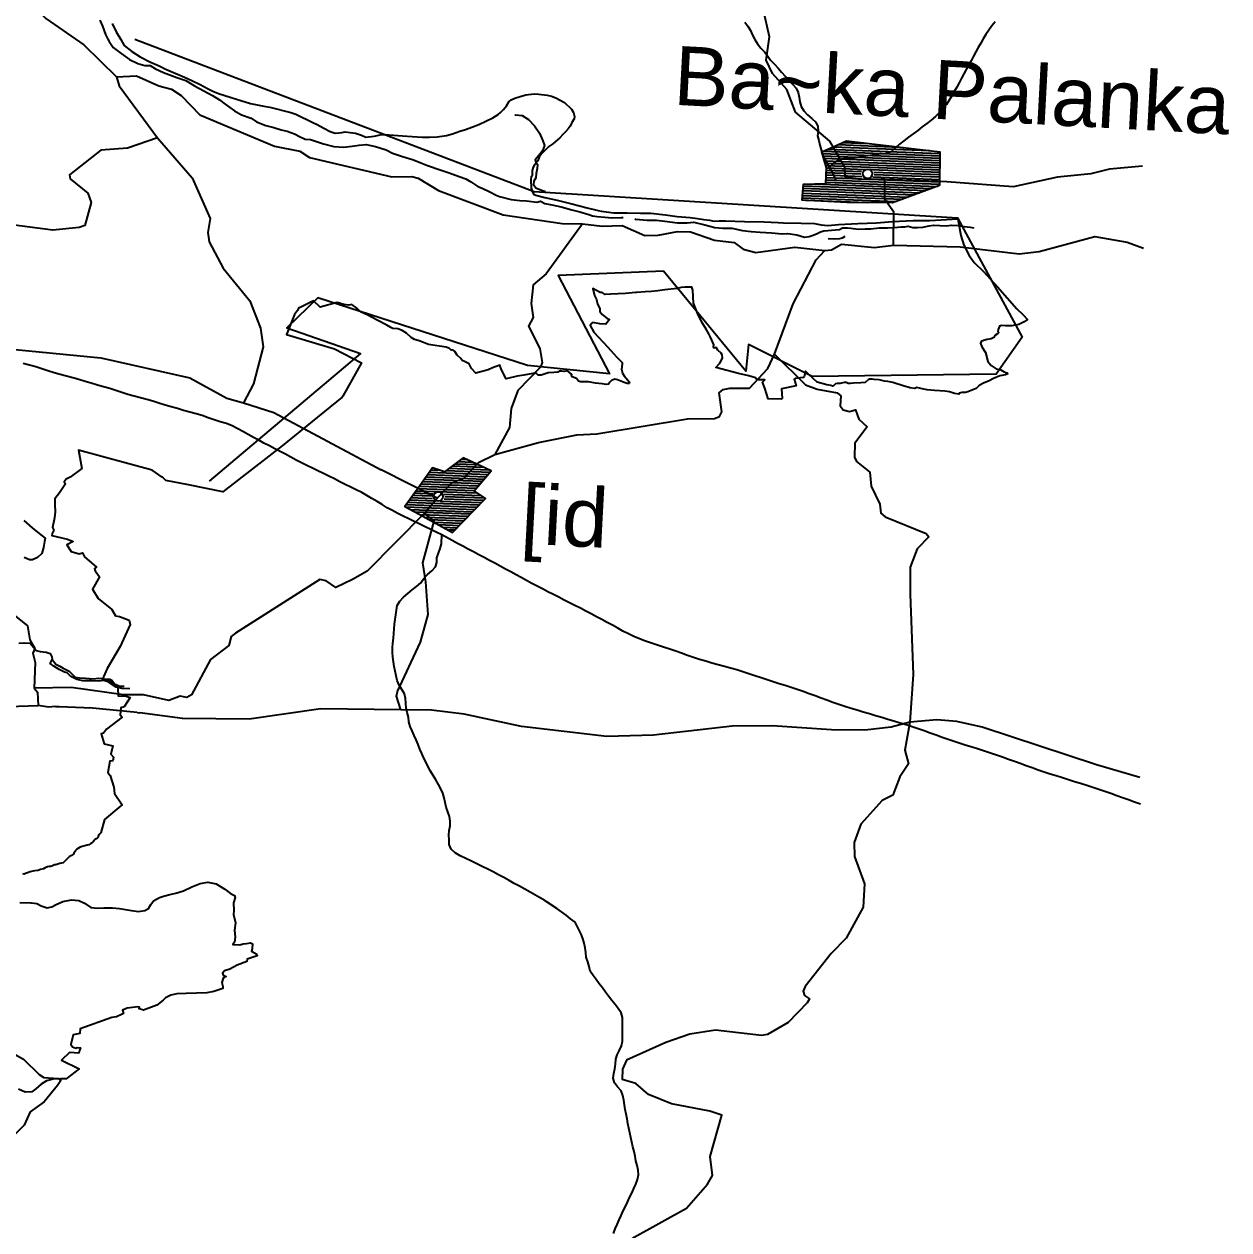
# Model space of a CAD drawing. Header units: metres. Extents: x 13.21 to 19.52, y 42.14 to 46.62.
# Drawn here: x 19.0656 to 19.524, y 44.8493 to 45.308 of the extents above; entities that cross this region are included whole.
import ezdxf

# ---------------------------------------------------------------- set-up
doc = ezdxf.new("R2010")
doc.units = ezdxf.units.M
doc.header["$MEASUREMENT"] = 0
for name, color, linetype in [('CESTE', 5, 'Continuous'), ('GE_obr', 210, 'Continuous'), ('grad_ino', 252, 'Continuous'), ('hr', 9, 'Continuous'), ('naziv_ino', 252, 'Continuous'), ('PRUGE', 7, 'Continuous'), ('RIJEKE', 4, 'Continuous')]:
    doc.layers.add(name, color=color, linetype=linetype)
doc.styles.get("Standard").update_dxf_attribs({"font": 'arial.ttf'})

# ---------------------------------------------------------------- blocks, each defined once
blk = doc.blocks.new('*X36')
at = {"color": 0}
for p, q in [((19.22964, 45.14075), (19.23806, 45.14044)), ((19.23078, 45.14161), (19.23593, 45.14142)), ((19.23192, 45.14247), (19.23381, 45.1424)), ((19.21855, 45.13577), (19.24071, 45.13494)), ((19.21918, 45.13664), (19.24145, 45.13582)), ((19.21981, 45.13752), (19.24219, 45.13669)), ((19.22044, 45.1384), (19.22367, 45.13828)), ((19.22623, 45.13818), (19.24292, 45.13756)), ((19.22737, 45.13904), (19.2423, 45.13848)), ((19.2285, 45.1399), (19.24018, 45.13946)), ((19.2154, 45.13138), (19.23701, 45.13058)), ((19.21603, 45.13226), (19.23775, 45.13145)), ((19.21666, 45.13314), (19.23849, 45.13233)), ((19.21729, 45.13401), (19.23923, 45.1332)), ((19.21792, 45.13489), (19.23997, 45.13407)), ((19.21224, 45.127), (19.22215, 45.12663)), ((19.21287, 45.12788), (19.2208, 45.12758)), ((19.2135, 45.12875), (19.22062, 45.12849)), ((19.21413, 45.12963), (19.22111, 45.12937)), ((19.21476, 45.13051), (19.23806, 45.12964)), ((19.22388, 45.12657), (19.23959, 45.12599)), ((19.22531, 45.12922), (19.23944, 45.12869)), ((19.22536, 45.12741), (19.24043, 45.12685)), ((19.22568, 45.1283), (19.24082, 45.12774)), ((19.21075, 45.12436), (19.23707, 45.12338)), ((19.21098, 45.12525), (19.23791, 45.12425)), ((19.21161, 45.12612), (19.23875, 45.12512)), ((19.21253, 45.12339), (19.23623, 45.12251)), ((19.21431, 45.12242), (19.23539, 45.12164)), ((19.21609, 45.12146), (19.23455, 45.12077)), ((19.21787, 45.12049), (19.23371, 45.11991)), ((19.21965, 45.11953), (19.23288, 45.11904)), ((19.22144, 45.11856), (19.23204, 45.11817)), ((19.22322, 45.1176), (19.2312, 45.1173)), ((19.225, 45.11663), (19.23036, 45.11643)), ((19.22678, 45.11566), (19.22952, 45.11556)), ((19.22856, 45.1147), (19.22868, 45.11469))]:
    blk.add_line(p, q, dxfattribs=at)
blk = doc.blocks.new('*X37')
at = {"color": 0}
for p, q in [((19.36969, 45.25965), (19.41406, 45.25794)), ((19.37155, 45.26048), (19.41406, 45.25884)), ((19.3734, 45.26131), (19.41021, 45.25989)), ((19.37526, 45.26214), (19.3987, 45.26123)), ((19.3771, 45.26296), (19.38719, 45.26258)), ((19.36925, 45.25877), (19.41405, 45.25704)), ((19.36952, 45.25786), (19.41404, 45.25614)), ((19.36979, 45.25695), (19.41404, 45.25524)), ((19.37006, 45.25604), (19.41403, 45.25434)), ((19.37033, 45.25513), (19.41402, 45.25344)), ((19.3706, 45.25422), (19.41402, 45.25254)), ((19.37079, 45.25061), (19.38438, 45.25009)), ((19.37081, 45.25151), (19.38399, 45.251)), ((19.37083, 45.25241), (19.38428, 45.25189)), ((19.37086, 45.25331), (19.38566, 45.25274)), ((19.38765, 45.25266), (19.41401, 45.25164)), ((19.38889, 45.25171), (19.414, 45.25074)), ((19.38905, 45.25081), (19.41399, 45.24984)), ((19.36203, 45.24555), (19.40647, 45.24383)), ((19.36211, 45.24644), (19.40868, 45.24465)), ((19.36602, 45.24719), (19.4109, 45.24546)), ((19.37072, 45.24791), (19.41312, 45.24628)), ((19.37074, 45.24881), (19.41397, 45.24714)), ((19.37077, 45.24971), (19.41398, 45.24804)), ((19.38852, 45.24993), (19.41399, 45.24894)), ((19.3617, 45.24196), (19.39761, 45.24058)), ((19.36178, 45.24286), (19.39982, 45.24139)), ((19.36187, 45.24375), (19.40204, 45.24221)), ((19.36195, 45.24465), (19.40425, 45.24302)), ((19.36291, 45.24101), (19.38655, 45.2401))]:
    blk.add_line(p, q, dxfattribs=at)

msp = doc.modelspace()

# ---------------------------------------------------------------- linework, layer by layer
at = {"layer": 'CESTE'}
for p, q in [((19.22276, 45.1277), (19.20141, 45.13838)), ((19.21798, 45.12192), (19.22276, 45.1277)), ((19.07487, 45.04813), (19.07097, 45.04879)), ((19.07757, 45.04837), (19.07487, 45.04813)), ((19.07757, 45.04837), (19.07896, 45.04836)), ((19.07896, 45.04836), (19.08823, 45.04805)), ((19.08823, 45.04805), (19.09032, 45.04786)), ((19.10863, 45.04607), (19.09032, 45.04786)), ((19.10863, 45.04607), (19.10956, 45.04596))]:
    msp.add_line(p, q, dxfattribs=at)
for points in [[(19.00098, 45.34874), (19.00701, 45.343), (19.02416, 45.33526), (19.04212, 45.32845), (19.0495, 45.32788), (19.06235, 45.32206), (19.07383, 45.31017), (19.08831, 45.30009), (19.10066, 45.28799)], [(19.39309, 45.24893), (19.38293, 45.24907), (19.37806, 45.24994), (19.37785, 45.25352), (19.37212, 45.26349), (19.35909, 45.27448), (19.35579, 45.28314), (19.35033, 45.28917), (19.348, 45.29427), (19.34918, 45.30317), (19.34675, 45.31376)], [(19.10066, 45.28799), (19.10829, 45.2883), (19.11689, 45.28451), (19.12167, 45.2833), (19.12537, 45.28089), (19.13244, 45.27348), (19.16091, 45.26162), (19.17053, 45.25963), (19.17413, 45.25724), (19.20555, 45.24988), (19.21314, 45.24998), (19.21556, 45.24937), (19.22323, 45.24474), (19.2479, 45.23544), (19.27027, 45.23211), (19.27811, 45.23207)], [(19.10066, 45.28799), (19.10176, 45.28452), (19.11628, 45.26478)], [(19.11628, 45.26478), (19.10493, 45.26077), (19.0948, 45.26007), (19.08286, 45.25064), (19.08313, 45.24918), (19.08979, 45.24363), (19.09102, 45.24014), (19.08864, 45.23143), (19.08653, 45.23063), (19.07647, 45.22957), (19.05894, 45.2319), (19.05561, 45.23411), (19.05065, 45.23279), (19.04081, 45.23437), (19.00306, 45.23048), (18.99824, 45.23123), (18.98754, 45.23053)], [(19.11628, 45.26478), (19.12951, 45.24949), (19.13639, 45.23408), (19.13545, 45.22876), (19.136, 45.2252), (19.14132, 45.21512), (19.15146, 45.2027), (19.15547, 45.19232), (19.15655, 45.18523), (19.15282, 45.17111), (19.14904, 45.16389)], [(19.49113, 45.25399), (19.47865, 45.25286), (19.47145, 45.25109), (19.45886, 45.24979), (19.44189, 45.24613), (19.41664, 45.24803), (19.39309, 45.24893)], [(19.39642, 45.22394), (19.39651, 45.23651), (19.39313, 45.24122), (19.39309, 45.24893)], [(19.27811, 45.23207), (19.26417, 45.21294), (19.25929, 45.20887), (19.2585, 45.20172), (19.25927, 45.19636), (19.25752, 45.19306), (19.26176, 45.18458), (19.26271, 45.17926), (19.26208, 45.17752), (19.25349, 45.16865), (19.25091, 45.16171), (19.25029, 45.15459), (19.24468, 45.14432)], [(19.27811, 45.23207), (19.28559, 45.23108), (19.29321, 45.23134), (19.30178, 45.22759), (19.30684, 45.22769), (19.3142, 45.2291), (19.31921, 45.22899), (19.32831, 45.22577), (19.3358, 45.22497), (19.33915, 45.22244), (19.344, 45.22118), (19.35884, 45.22316), (19.37027, 45.2219)], [(19.39642, 45.22394), (19.42181, 45.22331), (19.44429, 45.22059), (19.45179, 45.22149), (19.47298, 45.22719), (19.48529, 45.22509), (19.49157, 45.22274)], [(19.37027, 45.2219), (19.37283, 45.22215), (19.37666, 45.22435), (19.38921, 45.22305), (19.39642, 45.22394)], [(19.35117, 45.18245), (19.35823, 45.20153), (19.36701, 45.21837), (19.37027, 45.2219)], [(19.01991, 45.19663), (19.06212, 45.18418), (19.09481, 45.18107), (19.12868, 45.17346), (19.14268, 45.16572), (19.14904, 45.16389)], [(19.24468, 45.14432), (19.26126, 45.14881), (19.2759, 45.15176), (19.28345, 45.1521), (19.31799, 45.15789), (19.32826, 45.15795), (19.33022, 45.15872), (19.33113, 45.16048), (19.33007, 45.1677), (19.33162, 45.16894), (19.33413, 45.1695), (19.34163, 45.16947), (19.34857, 45.17704), (19.35117, 45.18245)], [(19.35117, 45.18245), (19.3629, 45.17077), (19.36738, 45.16911), (19.37491, 45.16769), (19.37631, 45.16656), (19.37617, 45.16277), (19.37731, 45.16128), (19.37962, 45.16061), (19.38197, 45.16121), (19.38319, 45.15772), (19.38636, 45.15479), (19.38173, 45.14863), (19.38159, 45.14325), (19.38238, 45.14157), (19.38742, 45.13759), (19.38789, 45.13223), (19.39117, 45.12543), (19.39157, 45.12192), (19.39328, 45.12054), (19.40884, 45.11418), (19.40986, 45.11292), (19.40542, 45.10841), (19.4028, 45.10147), (19.40277, 45.09111)], [(19.14904, 45.16389), (19.16055, 45.16019), (19.20141, 45.13838)], [(19.22276, 45.1277), (19.22845, 45.13368), (19.23289, 45.13525), (19.23847, 45.14124), (19.24468, 45.14432)], [(19.21798, 45.12192), (19.19615, 45.09987), (19.19051, 45.0967)], [(19.21846, 45.09589), (19.21733, 45.10302), (19.22162, 45.11894), (19.21798, 45.12192)], [(19.03658, 45.10043), (19.04152, 45.09635), (19.05181, 45.09116), (19.06686, 45.0791), (19.06775, 45.07373), (19.0696, 45.07045), (19.06888, 45.06869), (19.06978, 45.06519), (19.06936, 45.05536)], [(19.19051, 45.0967), (19.18414, 45.09374), (19.18047, 45.09622), (19.17816, 45.09672), (19.14598, 45.07633), (19.14438, 45.07501), (19.14341, 45.07164), (19.13654, 45.06632), (19.1293, 45.05285), (19.1275, 45.05189), (19.1249, 45.05237), (19.12063, 45.05067), (19.11096, 45.05283), (19.10337, 45.05291), (19.08347, 45.05561), (19.06936, 45.05536)], [(19.20887, 45.04712), (19.20728, 45.05239), (19.20767, 45.05416), (19.21639, 45.07289), (19.21929, 45.08346), (19.21846, 45.09589)], [(19.40277, 45.09111), (19.40386, 45.06062), (19.40262, 45.04247)], [(19.06936, 45.05536), (19.07067, 45.0538), (19.07097, 45.04879)], [(18.99189, 45.04425), (19.00201, 45.04447), (19.04481, 45.04794), (19.07097, 45.04879)], [(19.20887, 45.04712), (19.17847, 45.04746), (19.15121, 45.04362), (19.12588, 45.0438), (19.10956, 45.04596)], [(19.40262, 45.04247), (19.3955, 45.0406), (19.38552, 45.03938), (19.37286, 45.0395), (19.35017, 45.04101), (19.33497, 45.04091), (19.30503, 45.03749), (19.28732, 45.03698), (19.25486, 45.04086), (19.23303, 45.04544), (19.22054, 45.04696), (19.20887, 45.04712)], [(19.40262, 45.04247), (19.40076, 45.0318), (19.40208, 45.02656), (19.39885, 45.02166), (19.39618, 45.0147), (19.39209, 45.01271), (19.384, 45.00361), (19.38138, 44.99668), (19.38152, 44.99132), (19.38532, 44.98092), (19.3849, 44.97201), (19.37843, 44.96032), (19.37269, 44.95443), (19.36284, 44.94188), (19.36201, 44.94013), (19.36249, 44.93851), (19.36439, 44.9372), (19.3635, 44.93569), (19.35635, 44.9282), (19.3485, 44.92363), (19.34613, 44.92322), (19.32869, 44.92534), (19.31885, 44.9237), (19.30979, 44.92054), (19.29486, 44.91383), (19.29322, 44.9105), (19.29316, 44.90655)], [(19.49011, 45.02146), (19.47369, 45.02618), (19.43015, 45.0406), (19.42047, 45.04272), (19.41292, 45.04338), (19.40262, 45.04247)], [(18.99092, 44.93666), (18.99787, 44.93452), (19.00545, 44.93415), (19.0514, 44.92407), (19.05342, 44.9209), (19.06536, 44.91426), (19.07124, 44.9084), (19.07313, 44.90729), (19.07847, 44.90693), (19.0795, 44.90613), (19.07831, 44.90426), (19.0732, 44.89805), (19.06789, 44.89426), (19.06562, 44.88913), (19.06176, 44.88534)], [(19.25954, 44.81024), (19.26621, 44.81564), (19.27204, 44.81903), (19.28014, 44.82589), (19.28803, 44.8304), (19.29132, 44.83519), (19.29444, 44.84386), (19.29771, 44.84658), (19.31767, 44.85757), (19.32565, 44.86672), (19.32749, 44.87005), (19.32664, 44.87717), (19.33108, 44.89292), (19.32652, 44.89449), (19.31192, 44.89726), (19.30319, 44.90085), (19.29841, 44.90497), (19.29316, 44.90655)]]:
    msp.add_lwpolyline(points, dxfattribs=at)
at = {"layer": 'GE_obr'}
msp.add_lwpolyline([(19.10771, 45.30229), (19.2597, 45.24433), (19.42075, 45.23427), (19.44531, 45.18888), (19.4355, 45.17488), (19.3654, 45.17394), (19.3412, 45.18613), (19.34025, 45.17597), (19.30882, 45.21399), (19.26882, 45.21243), (19.28827, 45.17496), (19.25718, 45.17807), (19.1774, 45.20381), (19.16549, 45.19243), (19.1936, 45.18265), (19.13604, 45.13412)], dxfattribs=at)
msp.add_lwpolyline([(19.10771, 45.30229), (19.2597, 45.24433), (19.42075, 45.23427), (19.44531, 45.18888), (19.4355, 45.17488), (19.3654, 45.17394), (19.3412, 45.18613), (19.34025, 45.17597), (19.30882, 45.21399), (19.26882, 45.21243), (19.28827, 45.17496), (19.25718, 45.17807), (19.1774, 45.20381), (19.16549, 45.19243), (19.1936, 45.18265), (19.13604, 45.13412)], dxfattribs=at)
at = {"layer": 'grad_ino'}
for points in [[(19.41397, 45.24659), (19.39605, 45.24), (19.37866, 45.24019), (19.36162, 45.24108), (19.36217, 45.24709), (19.37071, 45.24731), (19.37086, 45.25333), (19.36907, 45.25937), (19.37544, 45.26222), (19.3785, 45.26359), (19.41407, 45.25944)], [(19.2161, 45.13236), (19.21045, 45.12452), (19.21589, 45.12157), (19.22864, 45.11465), (19.2411, 45.12755), (19.23689, 45.13044), (19.24331, 45.13802), (19.23588, 45.14144), (19.23258, 45.14297), (19.22555, 45.13767), (19.22098, 45.13914)]]:
    msp.add_lwpolyline(points, close=True, dxfattribs=at)
for centre in [(19.38653, 45.25105), (19.22314, 45.12829)]:
    msp.add_circle(centre, 0.0018, dxfattribs=at)
at = {"layer": 'hr'}
for points in [[(19.09906, 45.30823), (19.10065, 45.30506), (19.10235, 45.30212), (19.1036, 45.29985), (19.1066, 45.29757), (19.10978, 45.2955), (19.11336, 45.29362), (19.11694, 45.29216), (19.11874, 45.29124), (19.11891, 45.29112), (19.12659, 45.28777), (19.1294, 45.28658), (19.13261, 45.28506), (19.13531, 45.2835), (19.13764, 45.28239), (19.13995, 45.28147), (19.14118, 45.28107), (19.14476, 45.27995), (19.14798, 45.279), (19.15175, 45.27778), (19.15683, 45.27682), (19.15907, 45.27635), (19.16705, 45.27441), (19.16898, 45.27368), (19.17545, 45.27062), (19.17712, 45.26981), (19.17959, 45.26837), (19.18201, 45.26716), (19.18388, 45.26657), (19.18529, 45.2666), (19.18641, 45.26683), (19.18776, 45.26697), (19.18967, 45.26679), (19.19173, 45.26652), (19.19399, 45.2657), (19.19566, 45.26499), (19.19881, 45.26543), (19.2017, 45.26605), (19.20439, 45.26593), (19.2095, 45.26555), (19.21318, 45.26521), (19.21701, 45.26501), (19.21967, 45.26498), (19.21978, 45.26499), (19.22272, 45.26506), (19.22629, 45.26563), (19.22854, 45.26627), (19.23133, 45.26732), (19.23352, 45.26795), (19.23595, 45.2688), (19.2386, 45.26986), (19.24397, 45.27239), (19.24596, 45.27366), (19.24686, 45.27442), (19.24795, 45.2755), (19.24915, 45.27687), (19.25, 45.27838), (19.25094, 45.2792), (19.25231, 45.27985), (19.2543, 45.28049), (19.25652, 45.2811), (19.25971, 45.28148), (19.26148, 45.28141), (19.26462, 45.28103), (19.26631, 45.28053), (19.26787, 45.27993), (19.27119, 45.2782), (19.27386, 45.27568), (19.27464, 45.27443), (19.27495, 45.27288), (19.27485, 45.27192), (19.27399, 45.27059), (19.27334, 45.2692), (19.27255, 45.26818), (19.27157, 45.26708), (19.27056, 45.26606), (19.26949, 45.26478), (19.26673, 45.26243), (19.2653, 45.26148), (19.2638, 45.26001), (19.2625, 45.25866), (19.2616, 45.25738), (19.26101, 45.25605), (19.25995, 45.25466), (19.25922, 45.25362), (19.25892, 45.25231), (19.25888, 45.25026), (19.25856, 45.24998), (19.25835, 45.2487), (19.25847, 45.24559), (19.25884, 45.24447), (19.25944, 45.24335), (19.26025, 45.24292), (19.2637, 45.24203), (19.26847, 45.24101), (19.27402, 45.23958), (19.27981, 45.23813), (19.28349, 45.23727), (19.28408, 45.23713), (19.28513, 45.23689), (19.29004, 45.23625), (19.29251, 45.23621), (19.29504, 45.23622), (19.30012, 45.23609), (19.304, 45.23606), (19.30968, 45.23548), (19.3141, 45.23487), (19.31898, 45.2344), (19.3218, 45.23402), (19.32427, 45.23371), (19.3264, 45.23337), (19.3282, 45.23308), (19.3301, 45.23316), (19.33252, 45.23319), (19.33966, 45.23296), (19.3472, 45.23278), (19.35256, 45.23249), (19.35451, 45.23243), (19.36124, 45.23227), (19.36631, 45.23209), (19.36891, 45.23159), (19.37139, 45.23144), (19.3715, 45.23145), (19.37547, 45.23177), (19.38043, 45.23201), (19.38282, 45.23214), (19.38997, 45.23242), (19.39607, 45.23288), (19.40119, 45.2332), (19.40384, 45.23335), (19.4102, 45.23325), (19.42093, 45.23397), (19.42199, 45.22761), (19.42312, 45.22389), (19.42523, 45.21996), (19.42716, 45.21726), (19.43062, 45.21389), (19.43601, 45.20806), (19.44328, 45.19966), (19.44557, 45.19752), (19.44741, 45.19557), (19.44609, 45.19473), (19.44405, 45.19375), (19.44138, 45.19328), (19.43909, 45.19316), (19.43755, 45.19329), (19.4367, 45.19304), (19.43623, 45.19185), (19.43606, 45.19104), (19.43646, 45.19067), (19.43593, 45.19017), (19.43503, 45.18951), (19.43465, 45.18875), (19.43351, 45.18828), (19.43201, 45.18801), (19.43067, 45.18765), (19.42974, 45.18726), (19.42948, 45.18657), (19.43006, 45.18523), (19.43136, 45.18302), (19.43227, 45.1797), (19.43362, 45.17817), (19.43552, 45.17685), (19.43724, 45.17643), (19.43857, 45.17571), (19.43911, 45.17552), (19.43968, 45.17533), (19.43997, 45.17493), (19.43899, 45.17456), (19.43688, 45.17416), (19.4345, 45.17324), (19.43287, 45.17233), (19.43064, 45.17145), (19.42896, 45.17054), (19.42789, 45.16944), (19.42655, 45.16882), (19.42469, 45.16807), (19.42375, 45.16788), (19.42241, 45.16783), (19.42137, 45.16765), (19.42124, 45.16727), (19.41963, 45.16749), (19.41774, 45.16813), (19.41589, 45.16838), (19.41195, 45.16859), (19.40921, 45.16889), (19.40737, 45.16923), (19.40528, 45.16973), (19.40457, 45.16936), (19.40257, 45.16969), (19.40243, 45.16973), (19.40048, 45.17028), (19.39611, 45.17161), (19.39426, 45.17202), (19.39294, 45.1722), (19.39096, 45.17265), (19.38911, 45.1728), (19.38827, 45.17298), (19.38729, 45.17288), (19.38681, 45.17263), (19.38562, 45.17172), (19.38401, 45.17154), (19.38122, 45.17145), (19.37998, 45.17132), (19.37921, 45.17132), (19.37836, 45.17164), (19.3776, 45.17167), (19.37707, 45.17151), (19.37614, 45.17131), (19.37494, 45.1713), (19.37428, 45.17114), (19.37378, 45.17068), (19.37363, 45.17037), (19.37321, 45.17023), (19.37262, 45.17046), (19.37101, 45.17082), (19.36734, 45.17175), (19.36417, 45.17477), (19.36297, 45.17596), (19.36245, 45.17385), (19.36208, 45.17357), (19.35901, 45.17316), (19.35858, 45.17297), (19.35941, 45.17034), (19.35383, 45.1693), (19.35406, 45.16559), (19.35381, 45.16537), (19.34877, 45.16544), (19.34743, 45.16951), (19.34661, 45.1718), (19.34743, 45.17268), (19.34542, 45.17272), (19.34446, 45.17271), (19.34383, 45.1734), (19.3413, 45.17416), (19.33745, 45.17511), (19.32877, 45.1774), (19.33038, 45.17904), (19.33129, 45.18097), (19.33118, 45.18213), (19.33079, 45.18283), (19.32959, 45.18397), (19.32893, 45.18493), (19.32809, 45.18478), (19.32789, 45.18534), (19.32801, 45.18605), (19.32732, 45.18779), (19.32667, 45.18913), (19.32612, 45.19013), (19.32514, 45.1919), (19.32353, 45.1946), (19.3218, 45.19806), (19.32033, 45.20181), (19.32004, 45.20681), (19.31965, 45.20792), (19.31699, 45.20797), (19.31557, 45.20784), (19.31407, 45.20736), (19.3094, 45.20697), (19.30676, 45.20648), (19.30434, 45.20627), (19.30184, 45.20617), (19.29877, 45.20588), (19.29817, 45.20584), (19.29445, 45.20554), (19.28889, 45.20522), (19.28666, 45.20518), (19.28551, 45.20592), (19.28474, 45.2059), (19.28337, 45.20668), (19.28198, 45.20747), (19.28266, 45.2047), (19.28333, 45.2032), (19.28379, 45.20144), (19.2846, 45.19983), (19.28459, 45.19861), (19.28554, 45.19749), (19.28737, 45.19616), (19.28834, 45.19562), (19.2869, 45.19383), (19.28464, 45.19404), (19.28196, 45.19443), (19.28163, 45.19422), (19.28101, 45.19331), (19.28238, 45.19079), (19.28774, 45.1851), (19.29094, 45.18146), (19.29309, 45.17925), (19.29312, 45.1787), (19.29289, 45.17671), (19.29331, 45.17519), (19.29386, 45.17422), (19.29592, 45.17178), (19.29587, 45.17132), (19.29501, 45.17131), (19.29389, 45.17168), (19.29136, 45.17264), (19.29034, 45.17296), (19.28915, 45.1724), (19.28842, 45.17175), (19.28789, 45.17109), (19.28703, 45.17087), (19.28548, 45.17112), (19.28304, 45.17136), (19.28036, 45.17186), (19.27726, 45.17192), (19.27658, 45.17221), (19.27583, 45.17313), (19.27409, 45.17385), (19.27382, 45.17432), (19.27398, 45.17474), (19.27237, 45.17604), (19.27102, 45.17579), (19.27015, 45.17599), (19.26913, 45.17592), (19.26863, 45.17562), (19.26849, 45.17555), (19.2672, 45.17553), (19.26493, 45.17535), (19.26237, 45.1744), (19.26121, 45.17443), (19.2607, 45.17495), (19.26022, 45.17527), (19.2592, 45.17513), (19.25568, 45.17444), (19.25318, 45.17401), (19.24897, 45.17305), (19.24726, 45.17653), (19.24655, 45.17827), (19.24384, 45.17721), (19.24215, 45.17646), (19.23745, 45.17527), (19.23578, 45.17703), (19.23488, 45.1788), (19.23314, 45.17967), (19.23224, 45.18004), (19.23176, 45.18081), (19.23042, 45.18203), (19.22952, 45.1834), (19.22872, 45.18405), (19.22807, 45.18402), (19.2275, 45.18462), (19.22622, 45.18515), (19.21946, 45.1861), (19.21753, 45.18683), (19.21591, 45.18754), (19.21466, 45.18786), (19.21417, 45.18799), (19.21291, 45.18878), (19.21105, 45.19043), (19.20948, 45.1915), (19.2078, 45.19213), (19.20587, 45.1922), (19.20506, 45.19253), (19.20357, 45.19342), (19.19992, 45.19537), (19.19636, 45.19733), (19.19353, 45.1986), (19.19212, 45.1999), (19.19028, 45.2013), (19.18908, 45.20106), (19.18726, 45.20131), (19.18474, 45.20207), (19.17827, 45.20026), (19.17563, 45.20267), (19.17081, 45.20037), (19.17002, 45.19994), (19.16966, 45.19907), (19.16841, 45.19747), (19.16542, 45.18988), (19.18373, 45.18453), (19.19397, 45.1791), (19.18689, 45.1665), (19.18658, 45.16613), (19.16371, 45.14751), (19.14118, 45.13011), (19.12813, 45.13271), (19.11945, 45.13444), (19.1184, 45.1355), (19.11813, 45.13567), (19.11427, 45.13828), (19.0862, 45.1459), (19.08751, 45.13898), (19.08305, 45.1356), (19.08151, 45.13489), (19.08076, 45.13387), (19.08129, 45.1331), (19.07898, 45.12963), (19.07729, 45.12746), (19.07726, 45.12518), (19.07737, 45.12246), (19.07707, 45.12016), (19.07639, 45.11647), (19.07686, 45.11552), (19.0762, 45.11425), (19.07617, 45.11347), (19.08208, 45.11206), (19.08422, 45.11113), (19.08184, 45.10988), (19.08353, 45.10735), (19.08655, 45.10644), (19.08783, 45.10685), (19.0885, 45.10534), (19.09312, 45.10142), (19.0924, 45.10088), (19.09256, 45.09998), (19.0942, 45.09778), (19.09162, 45.09308), (19.09375, 45.08954), (19.09891, 45.0853), (19.10029, 45.08286), (19.10192, 45.08263), (19.10557, 45.08122), (19.1059, 45.07966), (19.10216, 45.07126), (19.09713, 45.06281), (19.09545, 45.05886), (19.09887, 45.05775), (19.09995, 45.05651), (19.10123, 45.05585), (19.10126, 45.05538), (19.10137, 45.0525), (19.10438, 45.05239), (19.10587, 45.05185), (19.10367, 45.04827), (19.1024, 45.04794), (19.10207, 45.04519), (19.10283, 45.04433), (19.09691, 45.03983), (19.0958, 45.03821), (19.09483, 45.03795), (19.09605, 45.03426), (19.09931, 45.03344), (19.09855, 45.03028), (19.09952, 45.02909), (19.09928, 45.0277), (19.09817, 45.02756), (19.09737, 45.02332), (19.09829, 45.02215), (19.09974, 45.01772), (19.09991, 45.0153), (19.10283, 45.01105), (19.10238, 45.01068), (19.0961, 45.00546), (19.09473, 45.00033), (19.09438, 44.99999), (19.094, 44.99968), (19.09371, 44.99907), (19.0937, 44.99868), (19.0935, 44.99844), (19.093, 44.99812), (19.09251, 44.99782), (19.09226, 44.99758), (19.09208, 44.99725), (19.0918, 44.99694), (19.09144, 44.99653), (19.09094, 44.99625), (19.09024, 44.99582), (19.08954, 44.99565), (19.08868, 44.99543), (19.08769, 44.99515), (19.08693, 44.99489), (19.0862, 44.99455), (19.08562, 44.99411), (19.08513, 44.99369), (19.08481, 44.99316), (19.08454, 44.99264), (19.08435, 44.99224), (19.08361, 44.99177), (19.08277, 44.99123), (19.08195, 44.9904), (19.0815, 44.98989), (19.08098, 44.98941), (19.08041, 44.98896), (19.07917, 44.98871), (19.07841, 44.9884), (19.07763, 44.98818), (19.07713, 44.98818), (19.07617, 44.98761), (19.07569, 44.98759), (19.07503, 44.98749), (19.07442, 44.98743), (19.07361, 44.98704), (19.07292, 44.9867), (19.07184, 44.98645), (19.07073, 44.98604), (19.06962, 44.98584), (19.06887, 44.98571), (19.06792, 44.98556), (19.06685, 44.98512), (19.0661, 44.98488), (19.06562, 44.98464), (19.06506, 44.98472)], [(19.06395, 44.97388), (19.0681, 44.97377), (19.06839, 44.97376), (19.0704, 44.97344), (19.07203, 44.97257), (19.07428, 44.97188), (19.07616, 44.97219), (19.07776, 44.97312), (19.08034, 44.97423), (19.08365, 44.97482), (19.08634, 44.97459), (19.08854, 44.97363), (19.09101, 44.972), (19.0935, 44.97166), (19.09594, 44.97182), (19.09926, 44.97179), (19.10191, 44.97157), (19.10643, 44.97077), (19.10907, 44.97037), (19.11151, 44.97076), (19.11284, 44.97158), (19.11376, 44.97309), (19.11485, 44.97454), (19.11705, 44.97581), (19.11866, 44.97627), (19.12106, 44.97689), (19.1233, 44.97736), (19.12622, 44.97827), (19.12945, 44.97985), (19.13261, 44.98104), (19.13554, 44.98158), (19.13865, 44.98097), (19.14196, 44.9789), (19.14416, 44.97725), (19.14567, 44.97653), (19.14592, 44.9758), (19.14526, 44.97373), (19.14537, 44.97082), (19.14521, 44.96923), (19.14599, 44.96613), (19.14558, 44.96338), (19.14583, 44.96072), (19.14559, 44.95879), (19.14497, 44.95793), (19.14762, 44.95768), (19.14897, 44.95815), (19.15025, 44.95824), (19.15168, 44.95849), (19.15244, 44.95818), (19.15233, 44.95628), (19.15204, 44.95538), (19.15407, 44.95413), (19.15422, 44.95356), (19.15047, 44.95232), (19.15026, 44.95134), (19.14668, 44.95002), (19.14522, 44.94923), (19.1438, 44.94852), (19.14179, 44.94779), (19.14102, 44.94691), (19.14131, 44.94617), (19.14242, 44.94569), (19.14131, 44.94512), (19.14085, 44.94345), (19.14113, 44.94189), (19.14121, 44.94112), (19.14002, 44.94079), (19.13773, 44.94005), (19.13509, 44.93945), (19.12719, 44.93921), (19.12367, 44.93914), (19.12144, 44.93854), (19.11943, 44.93764), (19.11844, 44.93664), (19.11607, 44.93481), (19.11303, 44.93369), (19.11098, 44.93284), (19.10934, 44.93336), (19.10942, 44.93399), (19.1088, 44.93418), (19.10474, 44.93367), (19.10295, 44.93283), (19.10338, 44.93157), (19.1029, 44.93132), (19.10078, 44.93038), (19.09893, 44.93016), (19.08688, 44.92584), (19.0868, 44.924), (19.0842, 44.92349), (19.08332, 44.91982), (19.08399, 44.91897), (19.08527, 44.91849), (19.0858, 44.91868), (19.08707, 44.91852), (19.08662, 44.9176), (19.08639, 44.91653), (19.08288, 44.91679), (19.07978, 44.91386), (19.0865, 44.91059), (19.0816, 44.90681), (19.07937, 44.90673), (19.07649, 44.90668), (19.07608, 44.90656), (19.0741, 44.90602), (19.07209, 44.90468), (19.07005, 44.90296), (19.06845, 44.90179), (19.06596, 44.90171), (19.06345, 44.90279)]]:
    msp.add_lwpolyline(points, dxfattribs=at)
at = {"layer": 'PRUGE'}
for points in [[(19.33977, 45.30875), (19.34097, 45.30717), (19.34197, 45.30552), (19.34281, 45.30383), (19.34365, 45.30213), (19.34466, 45.30048), (19.34589, 45.29891), (19.34732, 45.29742), (19.34856, 45.29585), (19.34964, 45.29423), (19.35111, 45.29277), (19.3525, 45.29126), (19.35378, 45.28971), (19.35521, 45.28823), (19.35663, 45.28673), (19.35798, 45.28521), (19.35937, 45.28369), (19.36016, 45.28201), (19.36046, 45.28021), (19.36073, 45.27843), (19.36131, 45.27668), (19.36229, 45.27502), (19.36371, 45.27354), (19.36535, 45.27215), (19.3669, 45.27074), (19.36766, 45.26901), (19.36769, 45.26723), (19.36747, 45.26544), (19.36793, 45.26367), (19.36843, 45.26191), (19.36894, 45.26015), (19.36945, 45.25839), (19.37022, 45.25668), (19.3719, 45.25361)], [(19.43512, 45.30886), (19.43386, 45.3073), (19.43266, 45.30572), (19.43156, 45.3041), (19.43054, 45.30245), (19.42958, 45.30079), (19.42866, 45.29912), (19.42775, 45.29744), (19.42683, 45.29577), (19.42591, 45.29409), (19.425, 45.29242), (19.42411, 45.29074), (19.42321, 45.28906), (19.4223, 45.28738), (19.4214, 45.28571), (19.42047, 45.28403), (19.41954, 45.28236), (19.41861, 45.28069), (19.41763, 45.27903), (19.41655, 45.27741), (19.41531, 45.27584), (19.41392, 45.27434), (19.41239, 45.27291), (19.41078, 45.27151), (19.40909, 45.27017), (19.40736, 45.26886), (19.40561, 45.26756), (19.40387, 45.26625), (19.40214, 45.26493), (19.4004, 45.26363), (19.39873, 45.26228), (19.39713, 45.26089), (19.39552, 45.25942), (19.39338, 45.25869), (19.39077, 45.25856), (19.38829, 45.25815), (19.38582, 45.25773), (19.38333, 45.25734), (19.38082, 45.25706), (19.37825, 45.25686), (19.37581, 45.2565), (19.37397, 45.25532), (19.3719, 45.25361)], [(19.3719, 45.25361), (19.37291, 45.25196), (19.37374, 45.25027), (19.37457, 45.2483)], [(19.16203, 45.14597), (19.16098, 45.14649), (19.15889, 45.14752), (19.15684, 45.14857), (19.15484, 45.14968), (19.15285, 45.15079), (19.15084, 45.1519), (19.14885, 45.15302), (19.14683, 45.1541), (19.14477, 45.15516), (19.14258, 45.15606), (19.14023, 45.15675), (19.13791, 45.15748), (19.13561, 45.15825), (19.13334, 45.15905), (19.13101, 45.15976), (19.12865, 45.16042), (19.12628, 45.16107), (19.1239, 45.16171), (19.12154, 45.16236), (19.11918, 45.16303), (19.11689, 45.16381), (19.11458, 45.16455), (19.11222, 45.16522), (19.10985, 45.16588), (19.10747, 45.1665), (19.10507, 45.16709), (19.10274, 45.16781), (19.10044, 45.16857), (19.09814, 45.16932), (19.0958, 45.17002), (19.09344, 45.1707), (19.09109, 45.17138), (19.08875, 45.17209), (19.08642, 45.17279), (19.08407, 45.17348), (19.0817, 45.17412), (19.07932, 45.17476), (19.07695, 45.1754), (19.07465, 45.17616), (19.07234, 45.17692), (19.06999, 45.1776), (19.06762, 45.17825), (19.06524, 45.17888)], [(19.22448, 45.11366), (19.22241, 45.11471), (19.22032, 45.11573), (19.21822, 45.11673), (19.21612, 45.11774), (19.21402, 45.11875), (19.21193, 45.11976), (19.20984, 45.12079), (19.20779, 45.12185), (19.20576, 45.12293), (19.20378, 45.12404), (19.20181, 45.12519), (19.19987, 45.12634), (19.19793, 45.1275), (19.19599, 45.12866), (19.19404, 45.12981), (19.19197, 45.13084), (19.18988, 45.13188), (19.1878, 45.1329), (19.18572, 45.13393), (19.18364, 45.13496), (19.18156, 45.13598), (19.17948, 45.13701), (19.17738, 45.13803), (19.17528, 45.13903), (19.17316, 45.14003), (19.1711, 45.14108), (19.1691, 45.14218), (19.16709, 45.14328), (19.16508, 45.14438), (19.16306, 45.14547), (19.16203, 45.14597)], [(19.28983, 44.84793), (19.29051, 44.84966), (19.29122, 44.85138), (19.29197, 44.85309), (19.29275, 44.8548), (19.29355, 44.8565), (19.29436, 44.8582), (19.29518, 44.85991), (19.29598, 44.8616), (19.29678, 44.8633), (19.29756, 44.86501), (19.29833, 44.86673), (19.29898, 44.86846), (19.2994, 44.87022), (19.29919, 44.87201), (19.29881, 44.87379), (19.29841, 44.87556), (19.29805, 44.87734), (19.29767, 44.87912), (19.29726, 44.88089), (19.29685, 44.88266), (19.29646, 44.88443), (19.29608, 44.88621), (19.29571, 44.88799), (19.29535, 44.88976), (19.29499, 44.89154), (19.29464, 44.89332), (19.29432, 44.89509), (19.29402, 44.89688), (19.29375, 44.89866), (19.29338, 44.90045), (19.29276, 44.90218), (19.29137, 44.90369), (19.29026, 44.90529), (19.28975, 44.90705), (19.29001, 44.90883), (19.29034, 44.91061), (19.29059, 44.9124), (19.29075, 44.9142), (19.29127, 44.91595), (19.29213, 44.91764), (19.2929, 44.91935), (19.29329, 44.92111), (19.29328, 44.92292), (19.29323, 44.92471), (19.29323, 44.92651), (19.29327, 44.9283), (19.29331, 44.93012), (19.2928, 44.93184), (19.29168, 44.93347), (19.29046, 44.93504), (19.28922, 44.9366), (19.28801, 44.93818), (19.28686, 44.93978), (19.28567, 44.94137), (19.28444, 44.94294), (19.28325, 44.94451), (19.28207, 44.94611), (19.28103, 44.94774), (19.28053, 44.9495), (19.28003, 44.95126), (19.27949, 44.95302), (19.27933, 44.9548), (19.27912, 44.9566), (19.27875, 44.95838), (19.27819, 44.96012), (19.27749, 44.96185), (19.27667, 44.96355), (19.27523, 44.96635), (19.27353, 44.96769), (19.27182, 44.96901), (19.27006, 44.9703), (19.26829, 44.97158), (19.26425, 44.97418), (19.26367, 44.97456), (19.26171, 44.9757), (19.2581, 44.97781), (19.25609, 44.97891), (19.2541, 44.98001), (19.2521, 44.98112), (19.2501, 44.98222), (19.2481, 44.98332), (19.24609, 44.98442), (19.24405, 44.98548), (19.24201, 44.98653), (19.23993, 44.98757), (19.23785, 44.98859), (19.23577, 44.9896), (19.23367, 44.99061), (19.23155, 44.99162), (19.22955, 44.9927), (19.22805, 44.99417), (19.22734, 44.99586), (19.22731, 44.99768), (19.22714, 44.99948), (19.22729, 45.00126), (19.22767, 45.00304), (19.22775, 45.00483), (19.22743, 45.00661), (19.22676, 45.00834), (19.22622, 45.0101), (19.2258, 45.01187), (19.22545, 45.01365), (19.2249, 45.0154), (19.22416, 45.01712), (19.22323, 45.01878), (19.22227, 45.02045), (19.22126, 45.0221), (19.22025, 45.02375), (19.21934, 45.02542), (19.2185, 45.02711), (19.21771, 45.02881), (19.21693, 45.03053), (19.21619, 45.03224), (19.21547, 45.03397), (19.21477, 45.03569), (19.21404, 45.03741), (19.21326, 45.03912), (19.21243, 45.04082), (19.21197, 45.04257), (19.21182, 45.04437), (19.21129, 45.04613), (19.21093, 45.0479), (19.21081, 45.0497), (19.21074, 45.0515), (19.21027, 45.05325), (19.20936, 45.05493), (19.20829, 45.05656), (19.20756, 45.05827), (19.20721, 45.06006), (19.20679, 45.06183), (19.20644, 45.06361), (19.20618, 45.06539), (19.20594, 45.06718), (19.20579, 45.06897), (19.20575, 45.07077), (19.20592, 45.07256), (19.2061, 45.07435), (19.20624, 45.07615), (19.20636, 45.07794), (19.20654, 45.07972), (19.20676, 45.08151), (19.20708, 45.0833), (19.20731, 45.08509), (19.20758, 45.08687), (19.20856, 45.08853), (19.20992, 45.09004), (19.21157, 45.09141), (19.21328, 45.09274), (19.21494, 45.09409), (19.2165, 45.0955), (19.21769, 45.09709), (19.21911, 45.09857), (19.22073, 45.09996), (19.22206, 45.10151), (19.22262, 45.10322), (19.22261, 45.10502), (19.22327, 45.10676), (19.22394, 45.10849), (19.22443, 45.11026), (19.22448, 45.11366)], [(19.49042, 45.01127), (19.48815, 45.01207), (19.48588, 45.01286), (19.48361, 45.01366), (19.48134, 45.01445), (19.47906, 45.01525), (19.4768, 45.01604), (19.47451, 45.01682), (19.47222, 45.01759), (19.46992, 45.01834), (19.46761, 45.01908), (19.4653, 45.01981), (19.46298, 45.02053), (19.46067, 45.02125), (19.45834, 45.02199), (19.45604, 45.02272), (19.45374, 45.02346), (19.45145, 45.02424), (19.44918, 45.02504), (19.44693, 45.02586), (19.44467, 45.02668), (19.44242, 45.02751), (19.44016, 45.02831), (19.43788, 45.0291), (19.43559, 45.02986), (19.4333, 45.03063), (19.431, 45.03138), (19.42869, 45.03213), (19.42639, 45.03288), (19.42408, 45.03363), (19.42178, 45.03437), (19.41948, 45.03513), (19.4172, 45.03589), (19.41491, 45.03667), (19.41265, 45.03748), (19.41039, 45.03829), (19.40812, 45.03909), (19.40585, 45.03989), (19.40356, 45.04065), (19.40124, 45.04138), (19.39891, 45.0421), (19.39659, 45.04281), (19.39426, 45.04351), (19.39192, 45.0442), (19.38958, 45.0449), (19.38725, 45.04559), (19.38491, 45.04629), (19.38258, 45.04699), (19.38026, 45.04771), (19.37794, 45.04844), (19.37564, 45.0492), (19.37335, 45.04997), (19.37109, 45.05077), (19.36883, 45.05159), (19.36659, 45.05242), (19.36434, 45.05326), (19.36208, 45.05406), (19.35979, 45.05485), (19.3575, 45.05561), (19.3552, 45.05636), (19.35289, 45.05709), (19.35058, 45.05785), (19.34828, 45.0586), (19.34599, 45.05937), (19.34369, 45.06012), (19.34139, 45.06088), (19.33907, 45.06161), (19.33675, 45.06232), (19.33439, 45.063), (19.33203, 45.06365), (19.32967, 45.06429), (19.3273, 45.06494), (19.32495, 45.06562), (19.32262, 45.06633), (19.32033, 45.06708), (19.31804, 45.06787), (19.31577, 45.06867), (19.31351, 45.06947), (19.31123, 45.07026), (19.30893, 45.07102), (19.30662, 45.07176), (19.30432, 45.0725), (19.30203, 45.07329), (19.29979, 45.07413), (19.29762, 45.07506), (19.29551, 45.07605), (19.29346, 45.0771), (19.29144, 45.0782), (19.28945, 45.07931), (19.28745, 45.08042), (19.28545, 45.08152), (19.28341, 45.08258), (19.28136, 45.08364), (19.27931, 45.08469), (19.27725, 45.08576), (19.2752, 45.08681), (19.27315, 45.08786), (19.27109, 45.08891), (19.26903, 45.08996), (19.26698, 45.09101), (19.26492, 45.09206), (19.26287, 45.09312), (19.26083, 45.09419), (19.25879, 45.09526), (19.25678, 45.09635), (19.25476, 45.09744), (19.25275, 45.09853), (19.25073, 45.09963), (19.24872, 45.10071), (19.2467, 45.1018), (19.24468, 45.10289), (19.24266, 45.10398), (19.24064, 45.10506), (19.23861, 45.10614), (19.23658, 45.10723), (19.23456, 45.10831), (19.23252, 45.10938), (19.2305, 45.11046), (19.22847, 45.11154), (19.22448, 45.11366)]]:
    msp.add_lwpolyline(points, dxfattribs=at)
at = {"layer": 'RIJEKE'}
for points in [[(19.09433, 45.30955), (19.09541, 45.30717), (19.09658, 45.3041), (19.09747, 45.3023), (19.09798, 45.30141), (19.09942, 45.29907), (19.10247, 45.29684), (19.10563, 45.29454), (19.10886, 45.29307), (19.1115, 45.29223), (19.1135, 45.29225), (19.1135, 45.29225), (19.11554, 45.29099), (19.11866, 45.28962), (19.12374, 45.28772), (19.12714, 45.28651), (19.13043, 45.28454), (19.13392, 45.28268), (19.1373, 45.28085), (19.13992, 45.27918), (19.14213, 45.27757), (19.14562, 45.27501), (19.14828, 45.27354), (19.152, 45.2722), (19.15399, 45.27088), (19.15751, 45.26946), (19.16058, 45.26868), (19.16338, 45.26773), (19.16571, 45.26728), (19.16847, 45.26626), (19.17066, 45.26515), (19.17196, 45.26451), (19.17249, 45.26424), (19.17449, 45.26407), (19.1765, 45.2635), (19.17952, 45.2624), (19.18345, 45.26146), (19.18714, 45.26121), (19.19043, 45.26162), (19.19312, 45.26199), (19.19574, 45.26215), (19.19574, 45.26215), (19.19926, 45.26142), (19.2033, 45.26013), (19.20576, 45.25886), (19.20951, 45.25767), (19.2137, 45.25637), (19.21653, 45.25527), (19.21905, 45.25422), (19.22383, 45.25254), (19.22737, 45.25139), (19.2311, 45.25001), (19.23371, 45.24913), (19.23555, 45.24794), (19.23825, 45.24625), (19.23989, 45.24554), (19.24282, 45.24416), (19.24524, 45.2429), (19.24648, 45.24239), (19.2509, 45.24134), (19.25423, 45.24089), (19.25674, 45.24076), (19.26068, 45.24027), (19.26209, 45.24061), (19.26209, 45.24061), (19.26378, 45.23974), (19.26634, 45.23921), (19.26998, 45.23846), (19.274, 45.23737), (19.27702, 45.23659), (19.28046, 45.23556), (19.28191, 45.23507), (19.28278, 45.23498), (19.28368, 45.23476), (19.28658, 45.23451), (19.28937, 45.23435), (19.29274, 45.23446), (19.29351, 45.23447)], [(19.25236, 45.27352), (19.25262, 45.27353), (19.25262, 45.27353), (19.25506, 45.27318), (19.25756, 45.27174), (19.2598, 45.26926), (19.26167, 45.2665), (19.26296, 45.26357), (19.26355, 45.26183), (19.26277, 45.25983), (19.2615, 45.25802), (19.2601, 45.25641), (19.26033, 45.2555), (19.26095, 45.25458), (19.26081, 45.25305), (19.26041, 45.25119), (19.26035, 45.24947), (19.25951, 45.24827), (19.25938, 45.24693), (19.26025, 45.24573), (19.26242, 45.24483), (19.26393, 45.24436)], [(19.29797, 45.23398), (19.29827, 45.23382), (19.30269, 45.23342), (19.30616, 45.23338), (19.30616, 45.23338), (19.30937, 45.23308), (19.31424, 45.23243), (19.31783, 45.23235), (19.32037, 45.23264), (19.32037, 45.23264), (19.32466, 45.23159), (19.32847, 45.23063), (19.3315, 45.23037), (19.33487, 45.23032), (19.33487, 45.23032), (19.33893, 45.22946), (19.3423, 45.22905), (19.34562, 45.2289), (19.34996, 45.22861), (19.35407, 45.22816), (19.35622, 45.22837), (19.35622, 45.22837), (19.3596, 45.22783), (19.3625, 45.22698), (19.36429, 45.22726), (19.36589, 45.22768), (19.36731, 45.22835), (19.36865, 45.22901), (19.36994, 45.22931), (19.37432, 45.22973), (19.37582, 45.22991), (19.37705, 45.23044), (19.37894, 45.23046), (19.37894, 45.23046), (19.38023, 45.23036), (19.38293, 45.23004), (19.38559, 45.23007), (19.38783, 45.23014), (19.39089, 45.23044), (19.39406, 45.23048), (19.39682, 45.23061), (19.39935, 45.23089), (19.40076, 45.23091), (19.40197, 45.23111), (19.40197, 45.23111), (19.40382, 45.23062), (19.40558, 45.23067), (19.40763, 45.23078), (19.41003, 45.2312), (19.41162, 45.23155), (19.41162, 45.23155), (19.41408, 45.23145), (19.41639, 45.23129), (19.41849, 45.23156), (19.41849, 45.23156), (19.42106, 45.23139), (19.42329, 45.23102), (19.42557, 45.23072), (19.42701, 45.23054)], [(19.37157, 45.22638), (19.37399, 45.2263), (19.37595, 45.22646), (19.37698, 45.22664), (19.37806, 45.22733)], [(19.06546, 45.11911), (19.06867, 45.1164), (19.07135, 45.11427), (19.07361, 45.11249), (19.07326, 45.11122), (19.07294, 45.10895), (19.07227, 45.10657), (19.07072, 45.10512), (19.06881, 45.10416), (19.06762, 45.10422), (19.06553, 45.10504)], [(19.06357, 45.07252), (19.06558, 45.07269), (19.06558, 45.07269), (19.06787, 45.07248), (19.06913, 45.07098), (19.07021, 45.06976), (19.07172, 45.06933), (19.07393, 45.06912), (19.07552, 45.06856), (19.0761, 45.06733), (19.0763, 45.06626)], [(19.10576, 45.05512), (19.10279, 45.0553), (19.10065, 45.05573), (19.09919, 45.05662), (19.0978, 45.0577), (19.09596, 45.05832), (19.09596, 45.05832), (19.09385, 45.05809), (19.09125, 45.05813), (19.08793, 45.05822), (19.08563, 45.05865), (19.0833, 45.0598), (19.0819, 45.0612), (19.08098, 45.06146), (19.07896, 45.0625), (19.07685, 45.06373), (19.07551, 45.06475), (19.0763, 45.06626)], [(19.0763, 45.06626), (19.07768, 45.06452), (19.07912, 45.06369), (19.08045, 45.06294), (19.08175, 45.06235), (19.08273, 45.06186), (19.08385, 45.06076), (19.08504, 45.05957), (19.08661, 45.05934), (19.08893, 45.05916), (19.09195, 45.05891), (19.09392, 45.05921), (19.09392, 45.05921), (19.0953, 45.05911), (19.0967, 45.05883), (19.09813, 45.05883), (19.09813, 45.05883), (19.09889, 45.05844), (19.09997, 45.05708), (19.10197, 45.05619), (19.10359, 45.05618)]]:
    msp.add_lwpolyline(points, dxfattribs=at)

# ---------------------------------------------------------------- block references
at = {"layer": 'grad_ino'}
for name in ['*X37', '*X36']:
    msp.add_blockref(name, (0, 0), dxfattribs=at)

# ---------------------------------------------------------------- texts
at = {"layer": 'naziv_ino'}
for s, height, rotation, p in [('Ba~ka Palanka', 0.0224579, 356.9297, (19.31234, 45.27735)), ('[id', 0.022458, 356.9799, (19.25416, 45.11047))]:
    msp.add_text(s, height=height, rotation=rotation, dxfattribs=at).set_placement(p)

doc.saveas('drawing.dxf')
